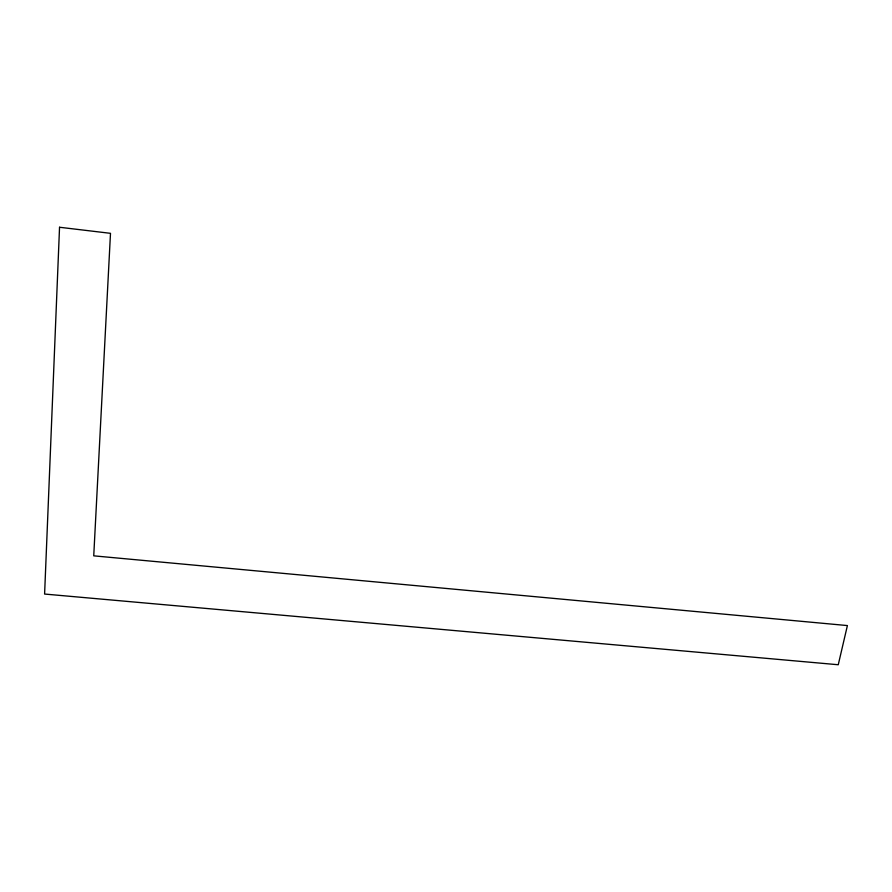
<?xml version="1.0" encoding="UTF-8"?>
<svg xmlns="http://www.w3.org/2000/svg" width="892" height="892" viewBox="0 0 892 892"><rect width="100%" height="100%" fill="white"/><g stroke="black" fill="none" stroke-linecap="round" stroke-linejoin="round"><path stroke-width="1.34" d="M59.541 227.259L44.6 594.05L838.257 664.741L847.4 625.571L93.738 555.839L110.496 233.325L59.541 227.259"/></g></svg>
